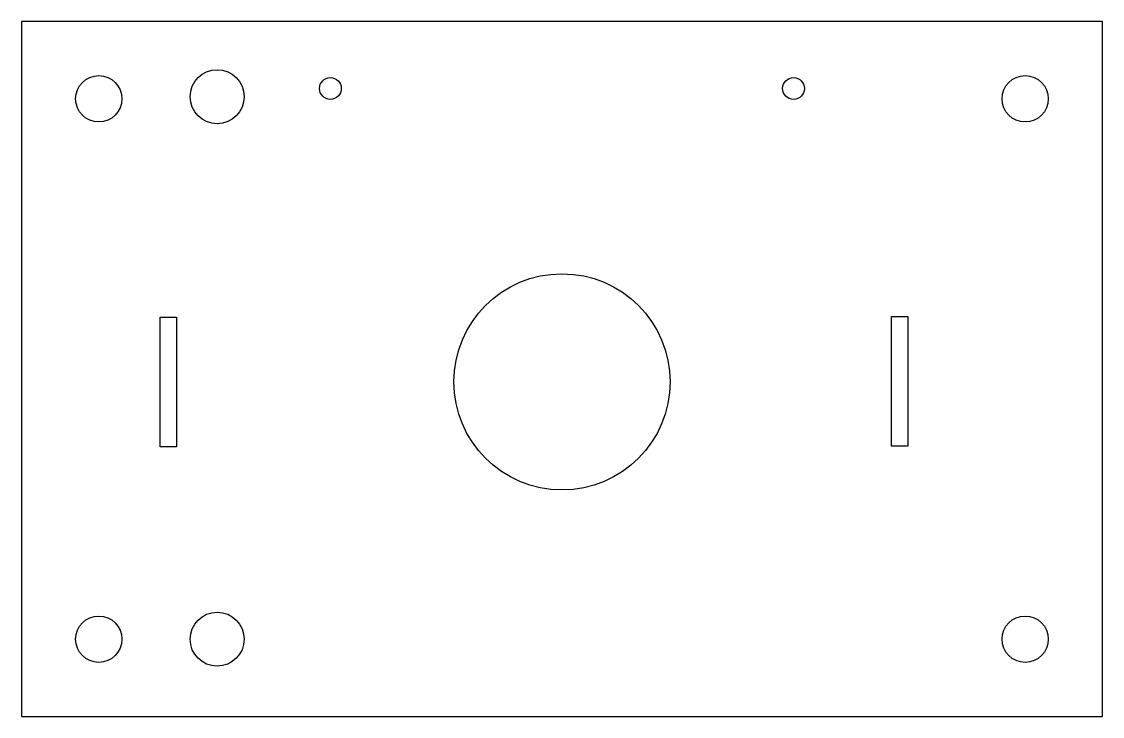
# Model space of a CAD drawing. Extents: x 150 to 360, y 211 to 346.
import ezdxf

# ---------------------------------------------------------------- set-up
doc = ezdxf.new("R2010")
doc.units = 0
doc.layers.get('0').update_dxf_attribs({"linetype": 'CONTINUOUS'})

msp = doc.modelspace()

# ---------------------------------------------------------------- linework, layer by layer
at = {"color": 7, "linetype": 'CONTINUOUS'}
for p, q in [((149.58, 345.97), (149.58, 210.97)), ((359.58, 345.97), (149.58, 345.97)), ((359.58, 210.97), (359.58, 345.97)), ((176.48, 288.57), (179.68, 288.57)), ((176.48, 263.37), (176.48, 288.57)), ((179.68, 288.57), (179.68, 263.37)), ((318.58, 288.67), (321.78, 288.67)), ((318.58, 263.47), (318.58, 288.67)), ((321.78, 288.67), (321.78, 263.47)), ((179.68, 263.37), (176.48, 263.37)), ((321.78, 263.47), (318.58, 263.47)), ((149.58, 210.97), (359.58, 210.97))]:
    msp.add_line(p, q, dxfattribs=at)
for centre, radius in [((187.58, 331.38), 5.25), ((164.58, 330.97), 4.5), ((209.58, 332.97), 2.12), ((299.58, 332.97), 2.12), ((344.58, 330.97), 4.5), ((254.58, 275.97), 21), ((187.58, 225.97), 5.25), ((164.58, 225.97), 4.5), ((344.58, 225.97), 4.5)]:
    msp.add_circle(centre, radius, dxfattribs=at)

doc.saveas('drawing.dxf')
